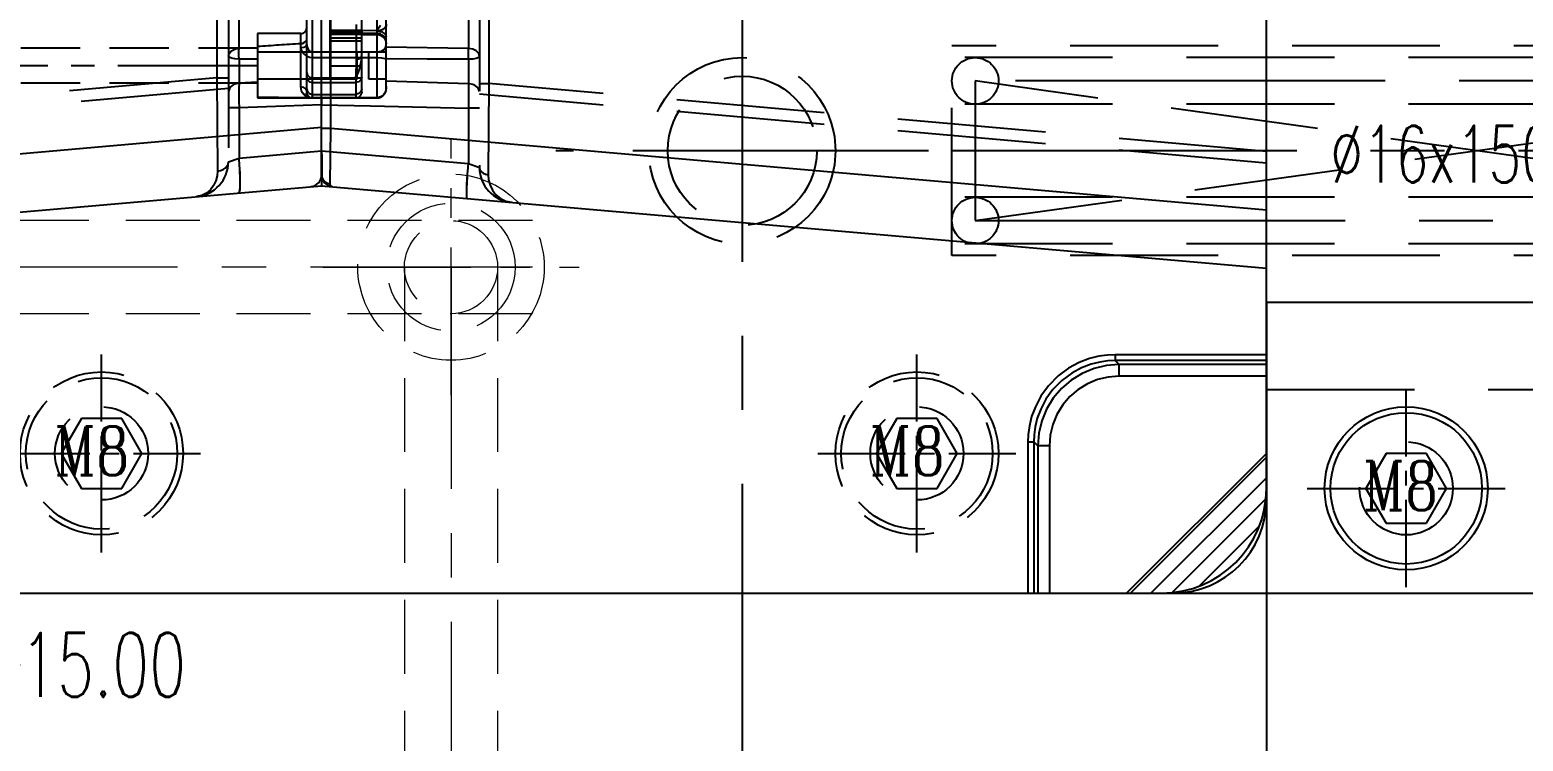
# Model space of a CAD drawing. Header units: inches. Extents: x 179987 to 181505, y -56815 to -55741.
# Drawn here: x 180736.5 to 180864.6, y -56177.9 to -56116.8 of the extents above; entities that cross this region are included whole.
import ezdxf

# ---------------------------------------------------------------- set-up
doc = ezdxf.new("R2010")
doc.units = ezdxf.units.IN
doc.header["$LTSCALE"] = 2
doc.header["$MEASUREMENT"] = 0
doc.header["$PDMODE"] = 3
doc.header["$PDSIZE"] = 0.3125
for name, pattern in [('CENTER', [50.8, 31.75, -6.35, 6.35, -6.35]), ('CENTER2', [1.125, 0.75, -0.125, 0.125, -0.125]), ('HIDDEN', [9.525, 6.35, -3.175])]:
    doc.linetypes.add(name, pattern=pattern)
doc.layers.get('0').update_dxf_attribs({"linetype": 'CONTINUOUS'})
doc.layers.get('Defpoints').update_dxf_attribs({"linetype": 'CONTINUOUS'})
for name, color, linetype in [('CAV-COR', 1, 'CONTINUOUS'), ('DEFAULT_2', 8, 'HIDDEN'), ('PIN', 4, 'CONTINUOUS'), ('SCREW', 52, 'HIDDEN'), ('SILDE', 6, 'CONTINUOUS'), ('SPRING', 160, 'CONTINUOUS'), ('文字', 1, 'CONTINUOUS')]:
    doc.layers.add(name, color=color, linetype=linetype)
doc.layers.add('dim', color=3, linetype='CONTINUOUS', lineweight=15)
doc.layers.add('WR', color=122, linetype='HIDDEN', lineweight=18)
doc.styles.add('ROMANC', font='romanc', dxfattribs={"width": 0.6, "height": 1})
doc.styles.get("Standard").update_dxf_attribs({"font": 'txt.shx', "width": 0.67})
doc.dimstyles.new('2.00', dxfattribs={"dimtxt": 5.5, "dimasz": 4, "dimexe": 0.666, "dimexo": 0.626, "dimgap": 1, "dimtad": 0, "dimzin": 0, "dimdsep": 46, "dimtxsty": 'Standard', "dimcen": 0.09, "dimclrd": 3, "dimclre": 3, "dimclrt": 7, "dimazin": 0, "dimtfac": 1, "dimtofl": 0, "dimtmove": 0, "dimatfit": 0, "dimfxl": 0, "dimtolj": 1, "dimtzin": 0, "dimarcsym": 0})

# ---------------------------------------------------------------- blocks, each defined once
blk = doc.blocks.new('*D40279')
at = {"layer": 'Defpoints', "color": 0}
for p in [(180712.61, -56153.2), (180842.61, -56153.2), (180842.61, -56267.01)]:
    blk.add_point(p, dxfattribs=at)
at = {"layer": 'dim', "color": 3, "linetype": 'ByBlock', "lineweight": -2}
for p, q in [((180712.61, -56153.83), (180712.61, -56267.68)), ((180842.61, -56153.83), (180842.61, -56267.68)), ((180716.61, -56267.01), (180789.06, -56267.01)), ((180838.61, -56267.01), (180806.42, -56267.01))]:
    blk.add_line(p, q, dxfattribs=at)
at = {"layer": 'dim', "color": 3, "linetype": 'ByBlock'}
for points in [[(180716.61, -56266.35), (180716.61, -56267.68), (180712.61, -56267.01)], [(180838.61, -56267.68), (180838.61, -56266.35), (180842.61, -56267.01)]]:
    blk.add_solid(points, dxfattribs=at)
at = {"layer": 'dim', "color": 7, "linetype": 'ByBlock', "insert": (180797.74, -56267.01), "char_height": 5.5, "attachment_point": 5}
blk.add_mtext('\\A1;130.00', dxfattribs=at)
blk = doc.blocks.new('*D40308')
at = {"layer": 'Defpoints', "color": 0}
for p in [(180842.61, -56148.2), (180797.61, -56160.2), (180797.61, -56257.01)]:
    blk.add_point(p, dxfattribs=at)
at = {"layer": 'dim', "color": 3, "linetype": 'ByBlock', "lineweight": -2}
for p, q in [((180842.61, -56148.83), (180842.61, -56257.68)), ((180797.61, -56160.83), (180797.61, -56257.68)), ((180801.61, -56257.01), (180812.35, -56257.01)), ((180838.61, -56257.01), (180827.87, -56257.01))]:
    blk.add_line(p, q, dxfattribs=at)
at = {"layer": 'dim', "color": 3, "linetype": 'ByBlock'}
for points in [[(180801.61, -56256.35), (180801.61, -56257.68), (180797.61, -56257.01)], [(180838.61, -56257.68), (180838.61, -56256.35), (180842.61, -56257.01)]]:
    blk.add_solid(points, dxfattribs=at)
at = {"layer": 'dim', "color": 7, "linetype": 'ByBlock', "insert": (180820.11, -56257.01), "char_height": 5.5, "attachment_point": 5}
blk.add_mtext('\\A1;45.00', dxfattribs=at)
blk = doc.blocks.new('20160804.135220')
at = {"layer": 'SCREW', "linetype": 'CENTER2', "ltscale": 5}
for p, q in [((0, -8.5), (0, 8.5)), ((-8.5, 0), (8.5, 0))]:
    blk.add_line(p, q, dxfattribs=at)
at = {"layer": 'SCREW'}
blk.add_lwpolyline([(-1.73, 3), (-3.46, 0), (-1.73, -3), (1.73, -3), (3.46, 0), (1.73, 3)], close=True, dxfattribs=at)
at = {"layer": 'SCREW', "ltscale": 0.5}
for radius in [7, 6.5, 4]:
    blk.add_circle((0, 0), radius, dxfattribs=at)
at = {"layer": 'dim', "style": 'ROMANC', "width": 0.8}
blk.add_text('M8', height=4.186, dxfattribs=at).set_placement((-4.07, -1.86))
blk = doc.blocks.new('20150112.151419')
at = {"layer": 'SCREW', "linetype": 'CENTER2', "ltscale": 5}
for p, q in [((0, -8.5), (0, 8.5)), ((-8.5, 0), (8.5, 0))]:
    blk.add_line(p, q, dxfattribs=at)
at = {"layer": 'SCREW'}
blk.add_lwpolyline([(-1.73, 3), (-3.46, 0), (-1.73, -3), (1.73, -3), (3.46, 0), (1.73, 3)], close=True, dxfattribs=at)
at = {"layer": 'SCREW', "linetype": 'Continuous'}
for radius in [7, 6.5]:
    blk.add_circle((0, 0), radius, dxfattribs=at)
at = {"layer": 'SCREW'}
blk.add_circle((0, 0), 4, dxfattribs=at)
at = {"layer": 'dim', "style": 'ROMANC', "width": 0.8}
blk.add_text('M8', height=4.186, dxfattribs=at).set_placement((-3.71, -1.86))
blk = doc.blocks.new('20140913.083227')
at = {"layer": 'WR', "linetype": 'CENTER', "ltscale": 0.2}
for p, q in [((0, 11), (0, -11)), ((-11, 0), (11, 0))]:
    blk.add_line(p, q, dxfattribs=at)
at = {"layer": 'WR', "linetype": 'HIDDEN', "ltscale": 0.5}
for radius in [8, 5.5, 4]:
    blk.add_circle((0, 0), radius, dxfattribs=at)
blk = doc.blocks.new('*D40418')
at = {"layer": 'Defpoints', "color": 0}
for p in [(180712.61, -56152.7), (180727.61, -56165.2), (180727.61, -56171.37)]:
    blk.add_point(p, dxfattribs=at)
at = {"layer": 'dim', "color": 3, "linetype": 'ByBlock', "lineweight": -2}
for p, q in [((180712.61, -56153.33), (180712.61, -56172.03)), ((180727.61, -56165.83), (180727.61, -56172.03)), ((180708.61, -56171.37), (180704.61, -56171.37)), ((180731.61, -56171.37), (180735.61, -56171.37))]:
    blk.add_line(p, q, dxfattribs=at)
at = {"layer": 'dim', "color": 3, "linetype": 'ByBlock'}
for points in [[(180708.61, -56172.03), (180708.61, -56170.7), (180712.61, -56171.37)], [(180731.61, -56170.7), (180731.61, -56172.03), (180727.61, -56171.37)]]:
    blk.add_solid(points, dxfattribs=at)
at = {"layer": 'dim', "color": 7, "linetype": 'ByBlock', "insert": (180742.75, -56171.37), "char_height": 5.5, "attachment_point": 5}
blk.add_mtext('\\A1;15.00', dxfattribs=at)
blk = doc.blocks.new('20160904.142650')
at = {"layer": 'SPRING', "linetype": 'HIDDEN'}
for p, q in [((0, -9), (0, 9)), ((80, 9), (0, 9)), ((90, 8), (0, 8)), ((2, 6), (2, -6)), ((2, -6), (88, 6)), ((88, -6), (2, 6)), ((90, 4), (0, 4)), ((90, -4), (0, -4)), ((90, -8), (0, -8)), ((80, -9), (0, -9))]:
    blk.add_line(p, q, dxfattribs=at)
at = {"layer": 'SPRING', "linetype": 'CENTER', "ltscale": 0.5}
for p, q in [((88, 6), (2, 6)), ((182, 0), (0, 0)), ((2, -6), (88, -6))]:
    blk.add_line(p, q, dxfattribs=at)
at = {"layer": 'SPRING', "linetype": 'HIDDEN'}
for centre in [(2, 6), (2, -6)]:
    blk.add_circle(centre, 2, dxfattribs=at)
at = {"layer": '文字', "linetype": 'HIDDEN', "width": 0.67}
blk.add_text('%%C16x150L', height=4.877, dxfattribs=at).set_placement((32.49, -2.73))

msp = doc.modelspace()

# ---------------------------------------------------------------- hatches: boundary and pattern name
at = {"layer": 'CAV-COR', "linetype": 'ByBlock'}
h = msp.add_hatch(dxfattribs=at)
h.set_pattern_fill('ANSI31', color=256, scale=10, style=0)
h.set_pattern_definition([(45, (11638.1197, -2787.3127), (-0.8838834765, 0.8838834765), [])])
h.paths.add_polyline_path([(180833.61, -56165.2, 0.4142136), (180842.61, -56156.2), (180842.61, -56153.2), (180830.61, -56165.2)])

# ---------------------------------------------------------------- linework, layer by layer
at = {"linetype": 'CENTER', "ltscale": 0.5}
msp.add_line((180797.61, -55800.2), (180797.61, -56250.2), dxfattribs=at)
at = {"color": 8, "linetype": 'CENTER', "ltscale": 0.4}
msp.add_line((180813.61, -56127.2), (180781.61, -56127.2), dxfattribs=at)
at = {"color": 8, "linetype": 'HIDDEN', "ltscale": 0.75}
for radius in [8, 6.4]:
    msp.add_circle((180797.61, -56127.2), radius, dxfattribs=at)
at = {"layer": 'CAV-COR', "linetype": 'ByBlock'}
for p, q in [((180842.61, -56157.2), (180842.61, -55893.2)), ((180842.61, -56144.725), (180829.625, -56144.725)), ((180829.625, -56144.725), (180829.625, -56145.225)), ((180842.61, -56145.225), (180829.625, -56145.225)), ((180829.97, -56145.569), (180829.625, -56145.225)), ((180842.61, -56145.569), (180829.97, -56145.569)), ((180829.97, -56146.568), (180829.97, -56145.569)), ((180842.61, -56146.568), (180829.97, -56146.568)), ((180822.135, -56152.215), (180822.634, -56152.215)), ((180822.135, -56152.215), (180822.135, -56165.2)), ((180822.979, -56152.56), (180822.634, -56152.215)), ((180822.634, -56152.215), (180822.634, -56165.2)), ((180823.978, -56152.56), (180822.979, -56152.56)), ((180822.979, -56152.56), (180822.979, -56165.2)), ((180823.978, -56152.56), (180823.978, -56165.2)), ((180830.61, -56165.2), (180842.61, -56153.2)), ((180712.61, -56165.2), (180842.61, -56165.2))]:
    msp.add_line(p, q, dxfattribs=at)
for points in [[(180829.625, -56144.725), (180828.962, -56144.755), (180828.224, -56144.857), (180827.412, -56145.059), (180826.541, -56145.388), (180825.633, -56145.876), (180824.726, -56146.548), (180823.901, -56147.382), (180823.246, -56148.286), (180822.775, -56149.184), (180822.457, -56150.041), (180822.262, -56150.839), (180822.163, -56151.565), (180822.135, -56152.215)], [(180829.625, -56145.225), (180829.006, -56145.252), (180828.317, -56145.347), (180827.559, -56145.536), (180826.746, -56145.843), (180825.898, -56146.298), (180825.051, -56146.925), (180824.282, -56147.703), (180823.671, -56148.548), (180823.231, -56149.385), (180822.935, -56150.185), (180822.753, -56150.93), (180822.661, -56151.608), (180822.634, -56152.215)], [(180829.97, -56145.569), (180828.881, -56145.655), (180827.815, -56145.91), (180826.8, -56146.33), (180825.862, -56146.904), (180825.026, -56147.617), (180824.313, -56148.453), (180823.739, -56149.391), (180823.319, -56150.406), (180823.065, -56151.472), (180822.979, -56152.56)], [(180829.97, -56146.568), (180829.038, -56146.641), (180828.124, -56146.859), (180827.253, -56147.218), (180826.448, -56147.71), (180825.732, -56148.322), (180825.12, -56149.039), (180824.628, -56149.843), (180824.269, -56150.714), (180824.05, -56151.628), (180823.978, -56152.56)]]:
    msp.add_lwpolyline(points, dxfattribs=at)
for centre, radius in [((180833.61, -56156.2), 9), ((180834.61, -56157.2), 8)]:
    msp.add_arc(centre, radius, 270, 0, dxfattribs=at)
at = {"layer": 'DEFAULT_2', "color": 8, "linetype": 'HIDDEN'}
for p, q in [((180775.057, -56090.326), (180775.057, -56128.637)), ((180775.857, -56090.326), (180775.857, -56121.418)), ((180752.5, -56095.2), (180752.5, -56120.949)), ((180753.5, -56095.2), (180753.5, -56128.151)), ((180760.223, -56122.038), (180760.223, -56096.407)), ((180760.726, -56122.66), (180760.726, -56096.096)), ((180764.947, -56122.155), (180764.947, -56096.612)), ((180754.412, -56118.4), (180754.412, -56098.542)), ((180762.233, -56120.973), (180762.233, -56101.252)), ((180767.057, -56121.856), (180767.051, -56107.426)), ((180774.11, -56108.379), (180774.109, -56118.411)), ((180760.705, -56109.164), (180760.705, -56119.179)), ((180766.281, -56116.895), (180766.275, -56108.963)), ((180759.721, -56117.133), (180756.002, -56117.133)), ((180756.002, -56117.133), (180756.002, -56122.66)), ((180759.721, -56121.708), (180759.721, -56117.133)), ((180764.947, -56116.884), (180762.233, -56116.884)), ((180764.947, -56117.051), (180762.233, -56117.051)), ((180764.947, -56117.069), (180762.233, -56117.069)), ((180766.253, -56117.133), (180762.233, -56117.133)), ((180764.964, -56117.185), (180762.233, -56117.185)), ((180764.96, -56117.204), (180762.233, -56117.204)), ((180764.494, -56119.333), (180764.494, -56116.345)), ((180766.281, -56116.895), (180764.947, -56116.884)), ((180764.96, -56117.204), (180764.964, -56117.185)), ((180764.96, -56117.204), (180766.26, -56117.214)), ((180766.253, -56117.193), (180764.964, -56117.185)), ((180766.555, -56116.445), (180766.253, -56116.91)), ((180766.253, -56116.91), (180766.253, -56122.66)), ((180766.253, -56117.193), (180766.655, -56117.298)), ((180766.253, -56117.193), (180766.26, -56117.214)), ((180766.26, -56117.214), (180766.292, -56117.215)), ((180766.292, -56117.215), (180766.53, -56117.264)), ((180766.655, -56117.298), (180766.949, -56117.586)), ((180756.002, -56118.363), (180754.412, -56118.4)), ((180764.947, -56117.526), (180762.233, -56117.526)), ((180764.947, -56117.54), (180762.233, -56117.54)), ((180762.233, -56117.75), (180764.947, -56117.75)), ((180766.253, -56118.706), (180766.655, -56118.633)), ((180766.949, -56117.586), (180767.057, -56117.979)), ((180767.019, -56117.774), (180767.057, -56118.015)), ((180774.109, -56118.411), (180767.057, -56118.314)), ((180756.002, -56119.328), (180754.412, -56119.341)), ((180754.412, -56119.341), (180754.412, -56121.397)), ((180764.545, -56118.741), (180756.002, -56118.741)), ((180760.705, -56118.706), (180766.253, -56118.706)), ((180760.705, -56119.179), (180766.253, -56119.179)), ((180764.947, -56119.925), (180762.233, -56119.925)), ((180764.545, -56121.052), (180764.545, -56118.741)), ((180767.057, -56118.741), (180765.55, -56118.741)), ((180765.55, -56121.052), (180765.55, -56118.741)), ((180774.109, -56119.346), (180774.109, -56121.42)), ((180752.5, -56120.949), (180712.61, -56124.439)), ((180752.5, -56120.949), (180753.5, -56120.949)), ((180752.5, -56120.949), (180752.569, -56128.945)), ((180764.545, -56121.052), (180756.002, -56121.052)), ((180760.726, -56120.931), (180764.444, -56120.931)), ((180764.947, -56120.973), (180762.233, -56120.973)), ((180764.444, -56120.931), (180764.444, -56122.66)), ((180767.057, -56121.052), (180765.55, -56121.052)), ((180767.057, -56121.199), (180774.109, -56121.42)), ((180753.5, -56121.865), (180712.61, -56125.443)), ((180756.002, -56121.315), (180754.412, -56121.397)), ((180760.726, -56121.342), (180764.444, -56121.342)), ((180760.726, -56122.357), (180764.444, -56122.357)), ((180764.947, -56122.155), (180764.942, -56122.25)), ((180767.057, -56121.676), (180767.05, -56121.839)), ((180774.109, -56121.42), (180774.114, -56122.171)), ((180775.057, -56121.418), (180775.857, -56121.418)), ((180842.61, -56128.262), (180775.057, -56122.351)), ((180775.857, -56121.418), (180775.803, -56129.26)), ((180842.61, -56127.258), (180775.857, -56121.418)), ((180754.412, -56123.513), (180753.5, -56123.513)), ((180754.412, -56123.513), (180754.412, -56127.831)), ((180757.804, -56122.628), (180756.002, -56122.593)), ((180756.002, -56122.66), (180766.253, -56122.66)), ((180759.636, -56122.65), (180757.804, -56122.628)), ((180761.5, -56122.66), (180759.636, -56122.65)), ((180763.096, -56122.656), (180760.726, -56122.66)), ((180761.496, -56122.66), (180761.5, -56123.246)), ((180766.253, -56122.64), (180763.096, -56122.656)), ((180775.057, -56123.533), (180774.109, -56123.533)), ((180774.109, -56123.533), (180774.109, -56128.305)), ((180754.412, -56127.831), (180761.5, -56127.211)), ((180761.5, -56127.202), (180774.109, -56128.305)), ((180753.5, -56128.151), (180754.412, -56127.831)), ((180754.463, -56128.493), (180754.412, -56127.831)), ((180761.515, -56128.868), (180761.513, -56129.325)), ((180774.012, -56129.598), (180774.062, -56128.887)), ((180774.055, -56128.968), (180774.109, -56128.305)), ((180774.109, -56128.305), (180775.057, -56128.637)), ((180761.513, -56129.325), (180761.513, -56129.394))]:
    msp.add_line(p, q, dxfattribs=at)
for points in [[(180764.947, -56116.884), (180764.951, -56117.089), (180764.957, -56117.193), (180764.96, -56117.204)], [(180767.057, -56116.338), (180767.033, -56116.477), (180766.958, -56116.611), (180766.839, -56116.73), (180766.695, -56116.815), (180766.542, -56116.872), (180766.392, -56116.901), (180766.253, -56116.91)], [(180766.26, -56117.214), (180766.264, -56117.205), (180766.274, -56117.102), (180766.281, -56116.895)], [(180766.281, -56116.895), (180766.671, -56116.975), (180766.954, -56117.174), (180767.057, -56117.443)], [(180766.53, -56117.264), (180766.743, -56117.381), (180766.911, -56117.557), (180767.019, -56117.774)], [(180753.5, -56119.08), (180753.568, -56118.833), (180753.762, -56118.619), (180754.057, -56118.468), (180754.412, -56118.4)], [(180754.412, -56119.341), (180754.401, -56119.006), (180754.401, -56118.679), (180754.412, -56118.4)], [(180759.721, -56118.004), (180759.875, -56117.976), (180760.017, -56117.914), (180760.127, -56117.826), (180760.199, -56117.719), (180760.223, -56117.604)], [(180760.223, -56118.078), (180760.156, -56118.218), (180759.972, -56118.32), (180759.721, -56118.358)], [(180759.721, -56118.358), (180759.751, -56118.538), (180759.845, -56118.728)], [(180760.223, -56118.078), (180760.238, -56118.207), (180760.284, -56118.349), (180760.361, -56118.488), (180760.464, -56118.604), (180760.582, -56118.68), (180760.705, -56118.706)], [(180766.655, -56118.633), (180766.949, -56118.432), (180767.057, -56118.158)], [(180775.057, -56119.092), (180774.986, -56118.839), (180774.782, -56118.622), (180774.474, -56118.472), (180774.109, -56118.411)], [(180774.109, -56119.346), (180774.116, -56119.014), (180774.116, -56118.69), (180774.109, -56118.411)], [(180754.412, -56119.341), (180754.057, -56119.315), (180753.762, -56119.257), (180753.567, -56119.174), (180753.5, -56119.08)], [(180759.845, -56118.728), (180760.002, -56118.907), (180760.212, -56119.054)], [(180760.212, -56119.054), (180760.454, -56119.148), (180760.705, -56119.179)], [(180764.444, -56120.931), (180764.61, -56120.602), (180764.749, -56120.228), (180764.855, -56119.83), (180764.923, -56119.423), (180764.947, -56119.018)], [(180764.444, -56120.931), (180764.461, -56120.621), (180764.475, -56120.3), (180764.485, -56119.975), (180764.492, -56119.651), (180764.494, -56119.333)], [(180764.494, -56119.333), (180764.72, -56119.291), (180764.886, -56119.176), (180764.947, -56119.018)], [(180766.253, -56119.179), (180766.655, -56119.207), (180766.949, -56119.284), (180767.057, -56119.388)], [(180774.109, -56119.346), (180770.568, -56119.329), (180767.057, -56119.318)], [(180775.057, -56119.092), (180774.986, -56119.186), (180774.782, -56119.267), (180774.474, -56119.323), (180774.109, -56119.346)], [(180760.223, -56120.481), (180760.29, -56120.706), (180760.474, -56120.871), (180760.726, -56120.931)], [(180760.223, -56120.869), (180760.29, -56121.106), (180760.474, -56121.278), (180760.726, -56121.342)], [(180764.947, -56120.869), (180764.879, -56121.106), (180764.695, -56121.278), (180764.444, -56121.342)], [(180754.412, -56121.397), (180753.95, -56121.511), (180753.619, -56121.767), (180753.5, -56122.102)], [(180754.412, -56121.397), (180754.407, -56121.83), (180754.405, -56122.355), (180754.407, -56122.934), (180754.412, -56123.513)], [(180759.981, -56122.381), (180759.856, -56122.228), (180759.777, -56122.059), (180759.734, -56121.884), (180759.721, -56121.708)], [(180760.223, -56122.038), (180760.156, -56121.873), (180759.972, -56121.753), (180759.721, -56121.708)], [(180760.353, -56122.495), (180760.25, -56122.417), (180760.122, -56122.378), (180759.981, -56122.381)], [(180760.223, -56122.547), (180760.101, -56122.476), (180759.981, -56122.381)], [(180760.223, -56121.885), (180760.29, -56122.121), (180760.474, -56122.294), (180760.726, -56122.357)], [(180760.353, -56122.495), (180760.291, -56122.4), (180760.251, -56122.287), (180760.23, -56122.165), (180760.223, -56122.038)], [(180764.947, -56121.885), (180764.879, -56122.121), (180764.695, -56122.294), (180764.444, -56122.357)], [(180767.05, -56121.839), (180767.018, -56122.017), (180766.945, -56122.208), (180766.819, -56122.388), (180766.652, -56122.526), (180766.462, -56122.609), (180766.253, -56122.64)], [(180775.057, -56122.124), (180774.932, -56121.783), (180774.587, -56121.526), (180774.109, -56121.42)], [(180774.114, -56122.171), (180774.112, -56123.082), (180774.109, -56123.533)], [(180761.5, -56123.246), (180756.773, -56123.426), (180754.412, -56123.513)], [(180760.726, -56122.66), (180760.569, -56122.65), (180760.399, -56122.614), (180760.223, -56122.547)], [(180761.5, -56123.249), (180765.706, -56123.346), (180774.109, -56123.533)], [(180761.5, -56127.211), (180761.509, -56127.794), (180761.513, -56128.353), (180761.515, -56128.868)], [(180752.569, -56128.945), (180752.814, -56128.906), (180753.039, -56128.821), (180753.231, -56128.694), (180753.377, -56128.533), (180753.468, -56128.348), (180753.5, -56128.151)], [(180754.412, -56130.82), (180754.463, -56130.74), (180754.499, -56130.517), (180754.517, -56130.16), (180754.517, -56129.687), (180754.499, -56129.122), (180754.458, -56128.411)], [(180775.057, -56128.637), (180775.093, -56128.822), (180775.197, -56128.99), (180775.361, -56129.127), (180775.569, -56129.219), (180775.803, -56129.26)], [(180752.569, -56128.945), (180752.536, -56129.366), (180752.426, -56129.787), (180752.235, -56130.188), (180751.962, -56130.546), (180751.614, -56130.839), (180751.206, -56131.042), (180750.761, -56131.139)], [(180754.412, -56130.82), (180754.458, -56130.758), (180754.492, -56130.586), (180754.512, -56130.308), (180754.519, -56129.936), (180754.512, -56129.484), (180754.492, -56128.97)], [(180774.005, -56131.294), (180773.98, -56131.234), (180773.965, -56131.062), (180773.962, -56130.785), (180773.971, -56130.414), (180773.991, -56129.961), (180774.022, -56129.446)], [(180774.005, -56131.294), (180773.977, -56131.216), (180773.963, -56130.994), (180773.965, -56130.637), (180773.981, -56130.164), (180774.012, -56129.598)], [(180775.803, -56129.26), (180775.839, -56129.709), (180775.959, -56130.16), (180776.169, -56130.592), (180776.468, -56130.979), (180776.852, -56131.298), (180777.303, -56131.519), (180777.796, -56131.625)]]:
    msp.add_lwpolyline(points, dxfattribs=at)
for centre, radius, start, end in [((180759.721, -56116.63), 0.502, 270, 0), ((180766.253, -56117.937), 0.804, 0, 90), ((180760.726, -56122.158), 0.502, 222.16652, 270), ((180764.444, -56122.158), 0.502, 270, 348.17884), ((180766.253, -56121.856), 0.804, 270, 0), ((180750.5, -56128.151), 3, 274.99991, 359.99999), ((180778.057, -56128.637), 3, 180, 265)]:
    msp.add_arc(centre, radius, start, end, dxfattribs=at)
msp.add_ellipse((180761.797, -56119.897), major_axis=(31.59, 1.893), ratio=0.0637572, start_param=1.6327577, end_param=1.7514671, dxfattribs=at)
at = {"layer": 'PIN', "linetype": 'HIDDEN', "ltscale": 0.4}
for p, q in [((180756.002, -56118.397), (180677.11, -56118.397)), ((180756.002, -56121.397), (180677.11, -56121.397))]:
    msp.add_line(p, q, dxfattribs=at)
at = {"layer": 'PIN', "linetype": 'CENTER2', "ltscale": 8}
msp.add_line((180756.002, -56119.897), (180672.61, -56119.897), dxfattribs=at)
at = {"layer": 'SILDE', "linetype": 'ByBlock'}
for p, q in [((180761.5, -56129.283), (180761.5, -56095.2)), ((180762.3, -56125.251), (180762.3, -56097.905)), ((180712.61, -56129.458), (180761.5, -56125.181)), ((180761.5, -56125.251), (180762.3, -56125.251)), ((180762.233, -56130.046), (180762.3, -56125.251)), ((180762.3, -56125.251), (180842.61, -56132.277)), ((180712.61, -56134.477), (180761.5, -56130.2)), ((180761.5, -56130.2), (180842.61, -56137.296)), ((180842.61, -56140.2), (180997.61, -56140.2)), ((180842.61, -56140.2), (180842.61, -56165.2)), ((180842.61, -56165.2), (180997.61, -56165.2))]:
    msp.add_line(p, q, dxfattribs=at)
at = {"layer": 'SILDE', "linetype": 'HIDDEN'}
msp.add_line((180842.61, -56147.7), (180997.61, -56147.7), dxfattribs=at)
at = {"layer": 'SILDE', "linetype": 'ByBlock'}
for points in [[(180761.5, -56129.283), (180761.535, -56129.508), (180761.637, -56129.712), (180761.798, -56129.879), (180762.002, -56129.993), (180762.233, -56130.046)], [(180761.513, -56129.394), (180761.51, -56129.699), (180761.507, -56129.973), (180761.503, -56130.142), (180761.5, -56130.2)], [(180762.412, -56130.28), (180762.363, -56130.267), (180762.318, -56130.241), (180762.281, -56130.202), (180762.254, -56130.155), (180762.238, -56130.101), (180762.233, -56130.046)]]:
    msp.add_lwpolyline(points, dxfattribs=at)
for centre, start, end in [((180760.5, -56129.283), 275, 0), ((180762.5, -56129.283), 180, 265)]:
    msp.add_arc(centre, 1, start, end, dxfattribs=at)
at = {"layer": 'WR', "linetype": 'HIDDEN', "ltscale": 0.5}
for p, q in [((180779.61, -56133.2), (180731.61, -56133.2)), ((180768.61, -56137.2), (180768.61, -56220.2)), ((180776.61, -56137.2), (180776.61, -56220.2)), ((180779.61, -56141.2), (180731.61, -56141.2))]:
    msp.add_line(p, q, dxfattribs=at)
at = {"layer": 'WR', "linetype": 'CENTER', "ltscale": 0.3}
for p, q in [((180779.61, -56137.2), (180712.61, -56137.2)), ((180772.61, -56137.2), (180772.61, -56220.2))]:
    msp.add_line(p, q, dxfattribs=at)

# ---------------------------------------------------------------- block references
at = {"layer": 'SCREW', "linetype": 'ByBlock'}
for name, p in [('20160804.135220', (180742.61, -56153.2)), ('20160804.135220', (180812.61, -56153.2)), ('20150112.151419', (180854.61, -56156.2))]:
    msp.add_blockref(name, p, dxfattribs=at)
at = {"layer": 'SPRING', "linetype": 'ByBlock'}
msp.add_blockref('20160904.142650', (180815.61, -56127.2), dxfattribs=at)
at = {"layer": 'WR', "linetype": 'ByBlock', "rotation": 90}
msp.add_blockref('20140913.083227', (180772.61, -56137.2), dxfattribs=at)

# ---------------------------------------------------------------- dimensions: what is measured, and where the dimension line sits
at = {"layer": 'dim', "linetype": 'ByBlock'}
for base, p1, p2, picture, middle in [((180797.61, -56257.014), (180842.61, -56148.2), (180797.61, -56160.2), '*D40308', (180820.11, -56257.014)), ((180727.61, -56171.365), (180712.61, -56152.7), (180727.61, -56165.2), '*D40418', (180742.751, -56171.365))]:
    dim = msp.add_linear_dim(base=base, p1=p1, p2=p2, dimstyle='2.00', dxfattribs=at)
    dim.commit()
    dim.dimension.update_dxf_attribs({"geometry": picture, "text_midpoint": middle})
dim = msp.add_linear_dim(base=(180842.61, -56267.012), p1=(180712.61, -56153.2), p2=(180842.61, -56153.2), dimstyle='2.00', dxfattribs=at)
dim.commit()
dim.dimension.update_dxf_attribs({"geometry": '*D40279', "text_midpoint": (180797.74, -56267.012), "dimtype": 160})

doc.saveas('drawing.dxf')
